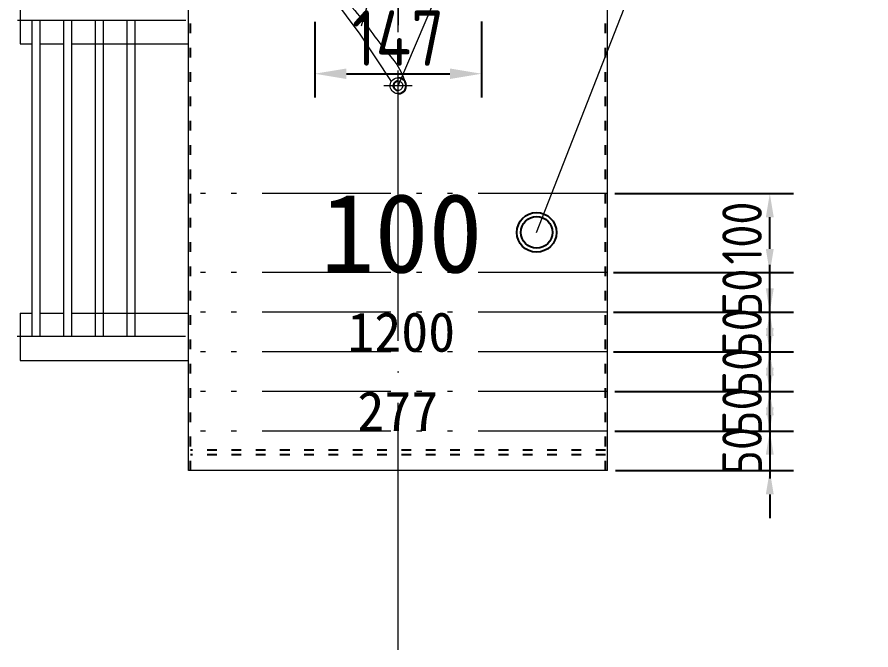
# Model space of a CAD drawing. Header units: millimetres. Extents: x 89051 to 218395, y -330386 to -125649.
# Drawn here: x 100115 to 101193, y -133700 to -132901 of the extents above; entities that cross this region are included whole.
import ezdxf

# ---------------------------------------------------------------- set-up
doc = ezdxf.new("R2010")
doc.units = ezdxf.units.MM
doc.header["$LTSCALE"] = 13
for name, pattern in [('1 实线', [0]), ('5 双点画线', [10.5, 6.25, -1.25, 0.25, -1.25, 0.25, -1.25]), ('ACAD_ISO03W100', [1.18, 0.47, -0.71]), ('ACAD_ISO04W100', [30, 24, -3, 0, -3]), ('CENTER', [50.8, 31.75, -6.35, 6.35, -6.35])]:
    doc.linetypes.add(name, pattern=pattern)
doc.layers.get('0').update_dxf_attribs({"color": 1, "linetype": 'CENTER'})
doc.layers.add('标注、文本', color=3, linetype='Continuous', lineweight=25)
doc.layers.add('铁心', color=3, linetype='Continuous', lineweight=0)
doc.layers.add('粗实线', color=4, linetype='Continuous')
doc.styles.get("Standard").update_dxf_attribs({"font": 'gbenor.shx', "bigfont": 'gbcbig.shx'})
doc.styles.add('Tahoma$001', font='tahoma.ttf', dxfattribs={"height": 2.159784})
doc.dimstyles.new('1-15', dxfattribs={"dimscale": 20, "dimtxt": 3.5, "dimasz": 2, "dimexe": 1.5, "dimexo": 0.5, "dimgap": 0.5, "dimtad": 1, "dimtoh": 1, "dimdec": 1, "dimdsep": 46, "dimtxsty": 'Standard', "dimcen": 2.5, "dimclrd": 3, "dimclre": 3, "dimclrt": 3, "dimadec": 0, "dimazin": 2, "dimtfac": 1, "dimtdec": 1, "dimtmove": 0, "dimatfit": 2, "dimfxl": 1, "dimarcsym": 0})

# ---------------------------------------------------------------- blocks, each defined once
blk = doc.blocks.new('*D561')
at = {"layer": 'Defpoints', "color": 0, "transparency": 16777216}
for p in [(100490.4, -132897.4), (100701, -132896.9), (100701, -132972.8)]:
    blk.add_point(p, dxfattribs=at)
at = {"layer": '标注、文本', "color": 3, "lineweight": -2, "transparency": 16777216}
for p, q in [((100490.4, -132907.4), (100490.4, -133002.8)), ((100701, -132906.9), (100701, -133002.8)), ((100530.4, -132972.8), (100661, -132972.8))]:
    blk.add_line(p, q, dxfattribs=at)
at = {"layer": '标注、文本', "color": 3, "transparency": 16777216}
for points in [[(100530.4, -132966.2), (100530.4, -132979.5), (100490.4, -132972.8)], [(100661, -132966.2), (100661, -132979.5), (100701, -132972.8)]]:
    blk.add_solid(points, dxfattribs=at)
at = {"layer": '标注、文本', "color": 3, "transparency": 16777216, "insert": (100595.7, -132927.8), "char_height": 70, "attachment_point": 5}
blk.add_mtext('147', dxfattribs=at)
blk = doc.blocks.new('*D596')
at = {"layer": 'Defpoints', "color": 0, "transparency": 16777216}
for p in [(100860.1, -133424), (100860.1, -133474), (101065, -133474)]:
    blk.add_point(p, dxfattribs=at)
at = {"layer": '标注、文本', "color": 3, "lineweight": -2, "transparency": 16777216}
for p, q in [((101065, -133394), (101065, -133364)), ((100870.1, -133424), (101095, -133424)), ((101065, -133424), (101065, -133474)), ((100870.1, -133474), (101095, -133474)), ((101065, -133504), (101065, -133534))]:
    blk.add_line(p, q, dxfattribs=at)
at = {"layer": '标注、文本', "color": 3, "transparency": 16777216}
for points in [[(101060, -133394), (101070, -133394), (101065, -133424)], [(101060, -133504), (101070, -133504), (101065, -133474)]]:
    blk.add_solid(points, dxfattribs=at)
at = {"layer": '标注、文本', "color": 3, "transparency": 16777216, "insert": (101030, -133449), "char_height": 50, "attachment_point": 5, "rotation": 90}
blk.add_mtext('50', dxfattribs=at)
blk = doc.blocks.new('*D597')
at = {"layer": 'Defpoints', "color": 0, "transparency": 16777216}
for p in [(100859.4, -133374), (101065, -133374), (100859.4, -133424)]:
    blk.add_point(p, dxfattribs=at)
at = {"layer": '标注、文本', "color": 3, "lineweight": -2, "transparency": 16777216}
for p, q in [((101065, -133344), (101065, -133314)), ((100869.4, -133374), (101095, -133374)), ((101065, -133424), (101065, -133374)), ((100869.4, -133424), (101095, -133424)), ((101065, -133454), (101065, -133484))]:
    blk.add_line(p, q, dxfattribs=at)
at = {"layer": '标注、文本', "color": 3, "transparency": 16777216}
for points in [[(101060, -133344), (101070, -133344), (101065, -133374)], [(101060, -133454), (101070, -133454), (101065, -133424)]]:
    blk.add_solid(points, dxfattribs=at)
at = {"layer": '标注、文本', "color": 3, "transparency": 16777216, "insert": (101030, -133399), "char_height": 50, "attachment_point": 5, "rotation": 90}
blk.add_mtext('50', dxfattribs=at)
blk = doc.blocks.new('*D598')
at = {"layer": 'Defpoints', "color": 0, "transparency": 16777216}
for p in [(100857.6, -133324), (101065, -133324), (100859.4, -133374)]:
    blk.add_point(p, dxfattribs=at)
at = {"layer": '标注、文本', "color": 3, "lineweight": -2, "transparency": 16777216}
for p, q in [((101065, -133294), (101065, -133264)), ((100867.6, -133324), (101095, -133324)), ((101065, -133374), (101065, -133324)), ((100869.4, -133374), (101095, -133374)), ((101065, -133404), (101065, -133434))]:
    blk.add_line(p, q, dxfattribs=at)
at = {"layer": '标注、文本', "color": 3, "transparency": 16777216}
for points in [[(101060, -133294), (101070, -133294), (101065, -133324)], [(101060, -133404), (101070, -133404), (101065, -133374)]]:
    blk.add_solid(points, dxfattribs=at)
at = {"layer": '标注、文本', "color": 3, "transparency": 16777216, "insert": (101030, -133349), "char_height": 50, "attachment_point": 5, "rotation": 90}
blk.add_mtext('50', dxfattribs=at)
blk = doc.blocks.new('*D599')
at = {"layer": 'Defpoints', "color": 0, "transparency": 16777216}
for p in [(100857.6, -133274), (101065, -133274), (100859.4, -133324)]:
    blk.add_point(p, dxfattribs=at)
at = {"layer": '标注、文本', "color": 3, "lineweight": -2, "transparency": 16777216}
for p, q in [((101065, -133244), (101065, -133214)), ((100867.6, -133274), (101095, -133274)), ((101065, -133324), (101065, -133274)), ((100869.4, -133324), (101095, -133324)), ((101065, -133354), (101065, -133384))]:
    blk.add_line(p, q, dxfattribs=at)
at = {"layer": '标注、文本', "color": 3, "transparency": 16777216}
for points in [[(101060, -133244), (101070, -133244), (101065, -133274)], [(101060, -133354), (101070, -133354), (101065, -133324)]]:
    blk.add_solid(points, dxfattribs=at)
at = {"layer": '标注、文本', "color": 3, "transparency": 16777216, "insert": (101030, -133299), "char_height": 50, "attachment_point": 5, "rotation": 90}
blk.add_mtext('50', dxfattribs=at)
blk = doc.blocks.new('*D600')
at = {"layer": 'Defpoints', "color": 0, "transparency": 16777216}
for p in [(100859.4, -133224), (101065, -133224), (100859.4, -133274)]:
    blk.add_point(p, dxfattribs=at)
at = {"layer": '标注、文本', "color": 3, "lineweight": -2, "transparency": 16777216}
for p, q in [((101065, -133194), (101065, -133164)), ((100869.4, -133224), (101095, -133224)), ((101065, -133274), (101065, -133224)), ((100869.4, -133274), (101095, -133274)), ((101065, -133304), (101065, -133334))]:
    blk.add_line(p, q, dxfattribs=at)
at = {"layer": '标注、文本', "color": 3, "transparency": 16777216}
for points in [[(101060, -133194), (101070, -133194), (101065, -133224)], [(101060, -133304), (101070, -133304), (101065, -133274)]]:
    blk.add_solid(points, dxfattribs=at)
at = {"layer": '标注、文本', "color": 3, "transparency": 16777216, "insert": (101030, -133249), "char_height": 50, "attachment_point": 5, "rotation": 90}
blk.add_mtext('50', dxfattribs=at)
blk = doc.blocks.new('*D601')
at = {"layer": 'Defpoints', "color": 0, "transparency": 16777216}
for p in [(100859.4, -133124), (101065, -133124), (100857.6, -133224)]:
    blk.add_point(p, dxfattribs=at)
at = {"layer": '标注、文本', "color": 3, "lineweight": -2, "transparency": 16777216}
for p, q in [((100869.4, -133124), (101095, -133124)), ((101065, -133194), (101065, -133154)), ((100867.6, -133224), (101095, -133224))]:
    blk.add_line(p, q, dxfattribs=at)
at = {"layer": '标注、文本', "color": 3, "transparency": 16777216}
for points in [[(101060, -133154), (101070, -133154), (101065, -133124)], [(101060, -133194), (101070, -133194), (101065, -133224)]]:
    blk.add_solid(points, dxfattribs=at)
at = {"layer": '标注、文本', "color": 3, "transparency": 16777216, "insert": (101030, -133174), "char_height": 50, "attachment_point": 5, "rotation": 90}
blk.add_mtext('100', dxfattribs=at)

msp = doc.modelspace()

# ---------------------------------------------------------------- linework, layer by layer
at = {"color": 7, "linetype": '1 实线', "lineweight": 0}
for p, q in [((100331.07, -133473.99), (100331.07, -132744.85)), ((100860.07, -133473.99), (100860.07, -132744.85)), ((100491.3, -132847.9), (100547.4, -132922.77)), ((100118.57, -132875), (100118.57, -132935)), ((100133.57, -133304.19), (100133.57, -132905.2)), ((100133.57, -132905.2), (100143.57, -132905.2)), ((100143.57, -133304.19), (100143.57, -132905.2)), ((100173.57, -133304.19), (100173.57, -132905.2)), ((100173.57, -132905.2), (100183.57, -132905.2)), ((100183.57, -133304.19), (100183.57, -132905.2)), ((100213.57, -133304.19), (100213.57, -132905.2)), ((100213.57, -132905.2), (100223.57, -132905.2)), ((100223.57, -133304.19), (100223.57, -132905.2)), ((100253.57, -133304.19), (100253.57, -132905.2)), ((100253.57, -132905.2), (100263.57, -132905.2)), ((100263.57, -133304.19), (100263.57, -132905.2)), ((100547.4, -132922.77), (100586.98, -132982.8)), ((100118.57, -132935), (100133.57, -132935)), ((100143.57, -132935), (100173.57, -132935)), ((100183.57, -132935), (100331.07, -132935)), ((100118.57, -133275), (100133.57, -133275)), ((100118.57, -133275), (100118.57, -133335)), ((100143.57, -133275), (100173.57, -133275)), ((100183.57, -133275), (100331.07, -133275)), ((100133.57, -133304.19), (100143.57, -133304.19)), ((100173.57, -133304.19), (100183.57, -133304.19)), ((100213.57, -133304.19), (100223.57, -133304.19)), ((100253.57, -133304.19), (100263.57, -133304.19)), ((100118.57, -133335), (100331.07, -133335)), ((100860.07, -133473.99), (100331.07, -133473.99))]:
    msp.add_line(p, q, dxfattribs=at)
for major_axis in [(-9.66, 2.59), (-5.8, 1.55)]:
    msp.add_ellipse((100595.57, -132987.94), major_axis=major_axis, ratio=1, dxfattribs=at)
msp.add_open_spline([(100493.24, -132847.54), (100540.84, -132889.56), (100560.78, -132918.78), (100576.34, -132940.14), (100600.23, -132966.38), (100605.91, -132987.94)], degree=3, dxfattribs=at)
at = {"layer": '标注、文本', "color": 1, "linetype": 'ACAD_ISO04W100', "lineweight": 15}
for p, q in [((100595.57, -133700.37), (100595.57, -132607.51)), ((100595.57, -132764.52), (100595.57, -132911.44)), ((100115.12, -132905.2), (100327.62, -132905.2)), ((100595.57, -133007.29), (100595.57, -132968.58)), ((100613.43, -132987.94), (100577.7, -132987.94)), ((100114.51, -133304.19), (100327.01, -133304.19))]:
    msp.add_line(p, q, dxfattribs=at)
at = {"layer": '标注、文本'}
for radius in [25, 20]:
    msp.add_circle((100770.57, -133173.15), radius, dxfattribs=at)
at = {"layer": '粗实线', "color": 2, "linetype": 'ACAD_ISO03W100', "ltscale": 2}
for p, q in [((100333.57, -133473.99), (100333.57, -132744.85)), ((100857.57, -133473.99), (100857.57, -132744.85)), ((100857.57, -133447.99), (100333.57, -133447.99)), ((100857.57, -133453.99), (100333.57, -133453.99))]:
    msp.add_line(p, q, dxfattribs=at)
at = {"layer": '粗实线', "color": 6, "linetype": '5 双点画线', "lineweight": 5, "ltscale": 2}
for p, q in [((100859.45, -133123.99), (100330.45, -133123.99)), ((100859.45, -133223.99), (100330.45, -133223.99)), ((100859.45, -133273.99), (100330.45, -133273.99)), ((100859.45, -133323.99), (100330.45, -133323.99)), ((100859.45, -133373.99), (100330.45, -133373.99)), ((100859.45, -133423.99), (100330.45, -133423.99))]:
    msp.add_line(p, q, dxfattribs=at)
at = {"layer": '粗实线', "ltscale": 2}
for major_axis, start_param, end_param in [((-5.8, 1.55), 5.0310092, 8.0589602), ((-9.66, 2.59), 1.7985149, 5.0082691)]:
    msp.add_ellipse((100595.91, -132987.94), major_axis=major_axis, ratio=1, start_param=start_param, end_param=end_param, dxfattribs=at)
at = {"layer": '铁心'}
for points in [[(100549.52, -132912.44), (100790.73, -132082.2), (100790.73, -132082.2)], [(100595.57, -132987.94), (100979.15, -132088.21), (100979.15, -132088.21)], [(100770.57, -133173.15), (101192.7, -132094.11), (101192.7, -132094.11)]]:
    msp.add_lwpolyline(points, dxfattribs=at)

# ---------------------------------------------------------------- texts
at = {"layer": '铁心', "width": 1755.2419, "attachment_point": 1, "style": 'Tahoma$001'}
for s, insert, char_height in [('{\\fSimSun|b0|i0|c134|p2;100}', (100498.03, -133123.82), 100), ('{\\fSimSun|b0|i0|c134|p2;1200}', (100531.6, -133273.82), 50), ('{\\fSimSun|b0|i0|c134|p2;277}', (100544.24, -133373.82), 50)]:
    msp.add_mtext(s, dxfattribs=dict(at, insert=insert, char_height=char_height))

# ---------------------------------------------------------------- dimensions: what is measured, and where the dimension line sits
at = {"layer": '标注、文本'}
dim = msp.add_linear_dim(base=(100701.02, -132972.84), p1=(100490.38, -132897.37), p2=(100701.02, -132896.89), text='147', dimstyle='1-15', dxfattribs=at)
dim.commit()
dim.dimension.update_dxf_attribs({"geometry": '*D561', "text_midpoint": (100595.7, -132927.84)})
dim = msp.add_linear_dim(base=(101065.05, -133123.99), p1=(100857.57, -133223.99), p2=(100859.45, -133123.99), angle=90, dimstyle='1-15', override={"dimtxt": 2.5, "dimasz": 1.5}, dxfattribs=at)
dim.commit()
dim.dimension.update_dxf_attribs({"geometry": '*D601', "text_midpoint": (101030.05, -133173.99)})
for base, p1, p2, picture, middle in [((101065.05, -133223.99), (100859.45, -133273.99), (100859.45, -133223.99), '*D600', (101065.05, -133248.99)), ((101065.05, -133273.99), (100859.45, -133323.99), (100857.57, -133273.99), '*D599', (101065.05, -133298.99)), ((101065.05, -133323.99), (100859.45, -133373.99), (100857.57, -133323.99), '*D598', (101065.05, -133348.99)), ((101065.05, -133373.99), (100859.45, -133423.99), (100859.45, -133373.99), '*D597', (101065.05, -133398.99)), ((101065.05, -133473.99), (100860.07, -133423.99), (100860.07, -133473.99), '*D596', (101065.05, -133448.99))]:
    dim = msp.add_linear_dim(base=base, p1=p1, p2=p2, angle=90, dimstyle='1-15', override={"dimtxt": 2.5, "dimasz": 1.5}, dxfattribs=at)
    dim.commit()
    dim.dimension.update_dxf_attribs({"geometry": picture, "text_midpoint": middle, "dimtype": 160})

doc.saveas('drawing.dxf')
